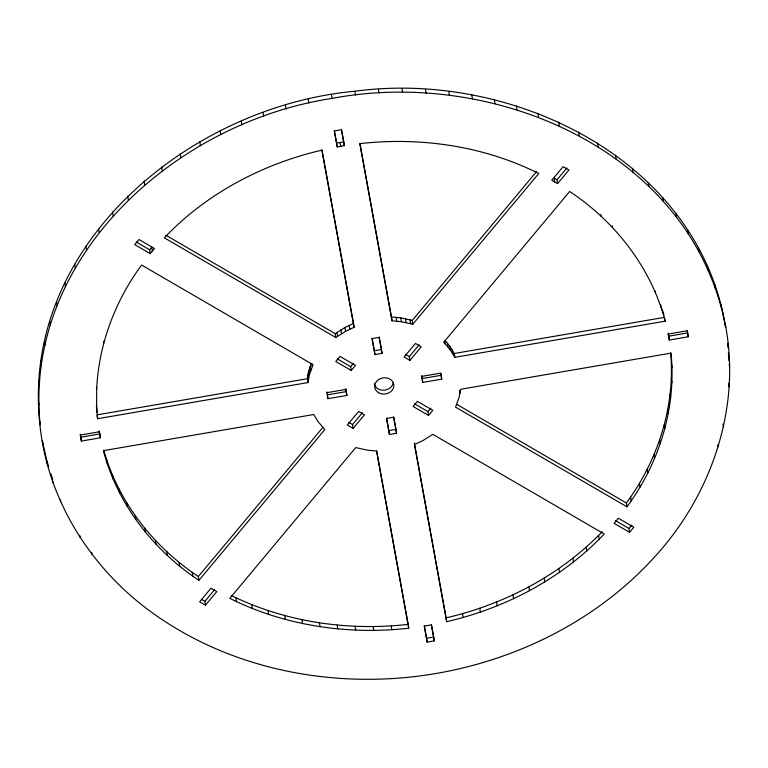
<?xml version="1.0" encoding="UTF-8"?>
<svg xmlns="http://www.w3.org/2000/svg" width="768" height="768" viewBox="0 0 768 768"><rect width="100%" height="100%" fill="white"/><g stroke="black" fill="none" stroke-linecap="round" stroke-linejoin="round"><path stroke-width="1.15" d="M96.682 389.04L96.586 404.381L97.565 418.714L307.93 382.57L309.475 374.515L313.037 364.704L141.61 265.027C115.152 300.893 98.717 344.4 96.682 389.04L96.394 387.12M626.957 506.803C659.328 463.075 676.618 407.568 671.002 353.126L460.637 389.27L459.091 397.315L455.53 407.136L626.957 506.803L626.39 502.973C657.974 460.186 675.418 406.176 670.685 352.867M725.098 323.424C741.677 406.541 711.859 494.112 655.469 556.003C593.52 624.864 504.538 666.326 413.098 676.762C322.435 686.947 226.973 666.691 152.429 612.864C90.211 568.378 46.08 497.818 39.562 420.979C22.339 244.003 190.666 106.186 354.902 91.238C511.814 69.984 698.314 159.216 725.664 327.264L720.739 303.936M39.562 420.979L40.128 424.819C23.462 256.925 176.419 121.872 332.045 98.41C487.603 68.832 677.357 144.394 721.306 307.776M307.93 382.57C306.538 376.147 309.168 369.696 311.27 363.715M150.211 253.613L154.474 248.515L139.008 239.52L134.746 244.627L150.211 253.613L149.645 249.782L151.776 247.229L152.342 251.069M351.226 370.483L355.488 365.386L340.022 356.4L335.77 361.498L351.226 370.483L350.659 366.653L353.501 363.254M198.902 580.358C153.226 550.128 117.389 503.962 103.363 450.662L313.738 414.509L318.019 421.555L324.826 429.59L198.902 580.358L198.336 576.518L322.723 427.594M412.81 324.259L538.742 173.501C483.821 145.987 420.634 136.771 359.827 143.626L392.006 320.803L401.414 321.715L412.81 324.259L412.243 320.429L536.64 171.504M205.44 605.184L216.797 591.59L210.998 588.211L199.642 601.814L205.44 605.184L204.874 601.354L214.714 589.565M353.107 428.4L364.464 414.797L358.666 411.427L347.309 425.03L353.107 428.4L352.541 424.56L362.381 412.781M409.901 360.403L421.258 346.81L415.459 343.44L404.102 357.034L409.901 360.403L409.334 356.573L419.174 344.784M557.568 183.619L568.925 170.026L563.126 166.646L551.77 180.25L557.568 183.619L557.002 179.789L566.842 168M428.544 415.44L432.797 410.342L417.341 401.347L413.078 406.445L428.544 415.44L427.978 411.6L430.819 408.202M629.558 532.31L633.821 527.213L618.355 518.218L614.093 523.325L629.558 532.31L628.992 528.48L631.834 525.072M446.678 621.696L414.49 444.518L423.005 440.525L432.806 434.333L604.234 534.01C562.176 578.323 505.93 607.939 446.678 621.696L446.112 617.856C504.691 604.262 560.285 575.155 602.218 531.706M353.51 323.482L354.077 327.322L345.562 331.315L335.76 337.498L335.194 333.667L344.995 327.475L353.51 323.482L321.965 149.827M343.747 141.878L344.314 145.709L337.2 146.938L336.634 143.098L343.747 141.878L341.462 129.331M374.928 354.586L374.362 350.746L381.466 349.526L382.032 353.357L374.928 354.586L372.019 338.611L379.133 337.392L382.032 353.357M96.998 414.874L307.363 378.73M445.306 340.685L449.981 346.445L454.262 353.491L664.637 317.338M665.203 321.178C651.178 267.878 615.341 221.702 569.664 191.482L443.741 342.24L450.547 350.275L454.829 357.322L665.203 321.178L664.915 319.258M326.842 392.698L345.811 389.443L346.896 395.434L327.926 398.688L326.822 391.862M99.773 433.958L100.339 437.798L81.379 441.053L80.813 437.213L99.773 433.958L99.226 430.963L99.792 434.803M345.782 388.598L346.33 391.594L327.36 394.858L327.926 398.688M441.302 376.262L441.725 379.133L422.755 382.397L422.189 378.557L441.158 375.302L440.794 373.306M687.859 333.898L688.282 336.778L669.312 340.032L668.746 336.192L687.715 332.938L687.35 330.941M395.981 429.389L396.547 433.229L389.434 434.448L388.867 430.608L395.981 429.389L393.696 416.842M433.699 637.037L434.266 640.877L427.162 642.096L426.595 638.256L433.699 637.037L431.424 624.49M231.158 595.459C285.658 622.214 348.067 631.152 408.173 624.374L408.739 628.214C347.933 635.059 284.746 625.853 229.824 598.339L355.757 447.571L367.152 450.125L376.56 451.037L408.739 628.214M359.894 143.309L391.44 316.963L400.848 317.875L412.243 320.429M557.002 179.789L554.102 178.099L554.669 181.939M405.466 354.326L409.334 356.573M165.83 235.2L335.194 333.667M457.027 404.506L626.39 502.973M335.76 337.498L164.333 237.83C206.39 193.517 262.637 163.901 321.888 150.144L354.077 327.322M136.243 241.987L149.645 249.782M337.258 358.858L350.659 366.653M414.576 403.814L427.978 411.6M615.59 520.685L628.992 528.48M348.672 422.314L352.541 424.56M201.974 599.664L204.874 601.354M103.834 450.269C118.272 502.195 153.715 546.922 198.336 576.518M48.787 466.973L46.694 460.224L47.261 464.064M50.88 473.722L52.627 479.347M662.227 309.302L663.946 315.043M46.435 459.082L42.336 440.736L42.902 444.576M688.282 336.778L687.187 330.787L668.227 334.042L669.312 340.032M668.208 333.197L668.746 336.192M441.725 379.133L440.64 373.142L421.67 376.406L422.755 382.397M421.651 375.562L422.189 378.557M414.346 443.03L446.112 617.856M379.19 336.979L381.264 348.384M344.314 145.709L341.405 129.744L334.301 130.963L337.2 146.938M396.547 433.229L393.638 417.254L386.534 418.474L389.434 434.448M434.266 640.877L431.366 624.902L424.253 626.122L427.162 642.096M334.349 130.55L336.634 143.098M372.077 338.198L374.362 350.746M386.582 418.061L388.867 430.608M424.31 625.709L426.595 638.256M376.627 450.72L408.173 624.374M100.339 437.798L99.254 431.808L80.285 435.062L81.379 441.053M80.266 434.218L80.813 437.213M728.438 347.021L727.872 343.181L728.141 347.875M729.178 364.08L729.6 366.96M714.806 284.822L715.373 288.653M728.592 383.146L729.158 386.986M707.338 266.15L707.904 269.99M698.352 248.026L698.918 251.866M723.024 424.051L723.446 426.931M687.898 230.525L688.464 234.365M717.926 444.739L718.214 446.659M676.032 213.734L676.598 217.574M662.794 197.722L663.36 201.562M648.259 182.573L648.826 186.413M668.342 334.157L668.774 337.037M671.414 363.619L671.981 367.45M660.643 304.512L661.075 307.392M671.318 378.96L671.885 382.8M655.296 291.091L655.574 293.011M670.09 394.32L670.656 398.16M632.496 168.355L633.062 172.195M667.728 409.632L668.294 413.472M664.253 424.829L664.819 428.669M659.664 439.862L660.23 443.702M615.571 155.136L616.138 158.966M653.981 454.675L654.547 458.506M612.326 225.744L612.614 227.654M647.242 469.19L647.808 473.03M597.562 142.973L598.128 146.803M600.874 214.349L601.162 216.269M639.456 483.37L640.022 487.2M578.554 131.923L579.12 135.754M630.662 497.146L631.229 500.976M558.643 122.035L559.21 125.875M537.917 113.366L538.483 117.206M598.598 535.536L599.165 539.366M586.147 547.181L586.714 551.021M516.461 105.946L517.027 109.786M572.909 558.182L573.475 562.022M494.4 99.821L494.966 103.651M558.912 568.493L559.478 572.323M544.234 578.064L544.8 581.894M471.811 95.002L472.378 98.842M528.912 586.858L529.478 590.688M448.819 91.526L449.386 95.366M513.024 594.845L513.59 598.685M425.52 89.405L426.086 93.245M496.627 601.987L497.194 605.827M454.262 353.491L454.829 357.322M459.6 390.384L460.022 393.264M452.275 349.939L452.851 353.779M449.981 346.445L450.547 350.275M447.418 343.085L447.984 346.915M444.749 340.838L445.171 343.718M479.779 608.275L480.346 612.106M402.029 88.646L402.595 92.486M462.557 613.661L463.123 617.501M378.451 89.261L379.018 93.101M410.093 319.814L410.659 323.654M405.514 318.72L406.08 322.56M400.848 317.875L401.414 321.715M396.125 317.29L396.691 321.13M391.44 316.963L392.006 320.803M354.902 91.238L355.469 95.069M340.186 142.493L340.752 146.323M331.478 94.57L332.045 98.41M349.238 325.344L349.805 329.184M391.248 625.91L391.814 629.75M344.995 327.475L345.562 331.315M308.304 99.245L308.87 103.075M340.915 329.818L341.482 333.658M346.33 391.594L346.896 395.434M336.998 332.371L337.565 336.211M373.171 626.592L373.738 630.432M285.485 105.235L286.051 109.075M355.133 626.304L355.699 630.144M311.789 363.686L312.211 366.557M310.128 366.672L310.694 370.512M308.909 370.685L309.475 374.515M307.978 374.736L308.544 378.576M263.117 112.522L263.683 116.352M337.2 625.056L337.766 628.886M319.459 622.848L320.026 626.678M241.315 121.056L241.882 124.896M301.978 619.69L302.544 623.52M220.176 130.81L220.742 134.65M284.813 615.59L285.379 619.421M199.795 141.744L200.362 145.574M268.032 610.57L268.598 614.41M251.712 604.646L252.278 608.486M180.278 153.792L180.845 157.622M235.92 597.85L236.486 601.69M161.712 166.906L162.278 170.736M144.173 181.018L144.739 184.858M192.259 572.467L192.826 576.307M127.757 196.07L128.323 199.91M179.146 562.454L179.712 566.294M166.838 551.731L167.405 555.571M112.531 211.997L113.098 215.827M155.386 540.346L155.952 544.176M144.835 528.326L145.402 532.157M98.573 228.71L99.139 232.541M135.235 515.731L135.802 519.571M103.469 341.251L103.747 343.171M126.605 502.608L127.171 506.448M85.939 246.134L86.506 249.974M118.992 489.014L119.558 492.845M112.426 474.989L112.992 478.829M106.925 460.608L107.491 464.438M74.698 264.202L75.264 268.042M97.133 415.834L97.565 418.714M64.896 282.816L65.462 286.646M56.573 301.891L57.139 305.722M91.69 552.346L91.968 554.266M49.786 321.341L50.352 325.171M79.824 535.555L80.102 537.475M44.554 341.069L45.12 344.909M40.896 360.998L41.462 364.829M60.384 499.93L60.662 501.85M38.842 381.014L39.408 384.854M52.906 481.258L53.194 483.178M38.4 401.04L38.966 404.88M96.422 406.426L96.816 412.301M728.419 352.56L728.899 360.778M393.254 382.579A9.619 8.112 -8.4 0 1 383.914 390.211A9.619 8.112 -8.4 0 1 374.237 383.712M378.605 392.717A9.619 8.112 -8.4 0 0 393.821 386.41A9.619 8.112 -8.4 0 0 380.429 378.624A9.619 8.112 -8.4 0 0 378.605 392.717"/></g></svg>
